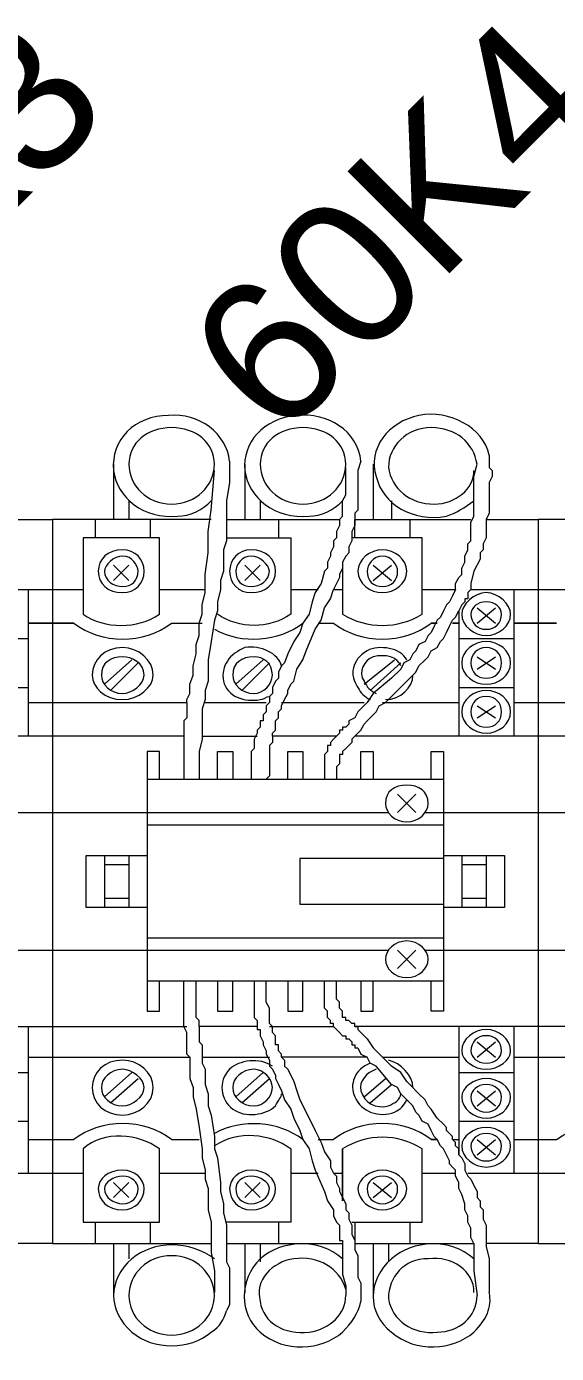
# Model space of a CAD drawing. Header units: millimetres. Extents: x 1004 to 59588, y 686 to 38112.
# Drawn here: x 17648 to 17750.1, y 11910.6 to 12166.1 of the extents above; entities that cross this region are included whole.
import ezdxf

# ---------------------------------------------------------------- set-up
doc = ezdxf.new("R2010")
doc.units = ezdxf.units.MM
doc.layers.add('PDF4_Geometry', color=7, linetype='Continuous')
doc.layers.add('PDF4_Text', color=7, linetype='Continuous')
doc.styles.add('PDF Arial', font='arial.ttf')

msp = doc.modelspace()

# ---------------------------------------------------------------- linework, layer by layer
at = {"layer": 'PDF4_Geometry', "lineweight": 0}
for points in [[(17643.63, 12083.54), (17643.63, 12082.95), (17644.22, 12082.36), (17644.22, 12081.77), (17644.22, 12081.18), (17644.22, 12080.59), (17644.22, 12080.01), (17644.22, 12079.42), (17644.22, 12078.24), (17644.22, 12077.07), (17643.63, 12075.89), (17643.63, 12074.71), (17643.63, 12072.36), (17643.63, 12071.18), (17653.05, 12071.18), (17653.05, 11931.77), (17643.63, 11931.77)], [(17737.16, 12083.54), (17737.16, 12082.95), (17737.16, 12082.36), (17737.16, 12081.77), (17737.16, 12081.18), (17737.75, 12080.59), (17737.75, 12080.01), (17737.75, 12079.42), (17737.16, 12078.24), (17737.16, 12077.07), (17737.16, 12075.89), (17737.16, 12074.71), (17737.16, 12072.36), (17736.58, 12071.18), (17746.58, 12071.18), (17746.58, 11931.77), (17736.58, 11931.77)], [(17648.34, 12035.89), (17653.05, 12035.89), (17678.93, 12035.89), (17678.93, 12036.48), (17679.52, 12037.65), (17679.52, 12038.24), (17679.52, 12039.42), (17680.11, 12041.18), (17680.11, 12042.95), (17680.69, 12045.3), (17680.69, 12047.07), (17681.28, 12048.83), (17681.28, 12051.18), (17681.87, 12052.95), (17681.87, 12054.71), (17682.46, 12057.07), (17682.46, 12058.83), (17682.46, 12060.59), (17683.05, 12064.71), (17683.05, 12068.83), (17683.63, 12072.95), (17684.22, 12080.59)], [(17664.81, 12081.77), (17664.81, 12071.18)], [(17687.16, 12082.36), (17687.16, 12078.24), (17686.58, 12074.71), (17686.58, 12070.59), (17686.58, 12068.83), (17686.58, 12067.07), (17685.99, 12065.3), (17685.99, 12062.95), (17685.99, 12061.18), (17685.4, 12059.42), (17685.4, 12057.65), (17684.81, 12055.3), (17684.81, 12053.54), (17684.22, 12051.77), (17683.63, 12047.65), (17683.05, 12044.12), (17683.05, 12042.36), (17683.05, 12040.01), (17682.46, 12038.24), (17682.46, 12036.48), (17681.87, 12034.71), (17681.87, 12032.36), (17681.87, 12030.59), (17681.87, 12028.83), (17681.28, 12026.48), (17681.28, 12024.71), (17681.28, 12021.18)], [(17686.58, 12071.18), (17708.34, 12071.18), (17708.93, 12071.77), (17708.93, 12072.95), (17708.93, 12074.12), (17708.93, 12074.71), (17709.52, 12075.89), (17709.52, 12077.07), (17709.52, 12078.24), (17709.52, 12078.83), (17709.52, 12081.18)], [(17690.11, 12081.77), (17690.11, 12071.18)], [(17712.46, 12082.36), (17711.87, 12080.59), (17711.87, 12078.24), (17711.87, 12076.48), (17711.87, 12075.3), (17711.87, 12074.12), (17711.87, 12072.95), (17711.28, 12072.36), (17711.28, 12071.18), (17711.28, 12070.01), (17710.69, 12068.83), (17710.69, 12068.24), (17710.69, 12067.07), (17710.11, 12065.89), (17710.11, 12064.71), (17709.52, 12064.12), (17708.93, 12062.95), (17708.93, 12061.77), (17708.34, 12060.59), (17708.34, 12060.01), (17707.75, 12058.83), (17707.16, 12057.65), (17708.93, 12057.65)], [(17714.81, 12081.77), (17714.81, 12071.18)], [(17724.22, 12057.65), (17730.69, 12057.65), (17730.69, 12058.83), (17731.28, 12060.01), (17731.87, 12060.59), (17731.87, 12061.77), (17732.46, 12062.95), (17732.46, 12064.12), (17733.05, 12065.3), (17733.05, 12066.48), (17733.63, 12067.07), (17733.63, 12068.24), (17733.63, 12069.42), (17733.63, 12070.59), (17734.22, 12071.77), (17734.22, 12072.95), (17734.22, 12074.12), (17734.22, 12075.3), (17734.22, 12077.07), (17734.22, 12079.42), (17734.81, 12081.77)], [(17741.87, 12035.89), (17746.58, 12035.89), (17772.46, 12035.89), (17772.46, 12036.48), (17772.46, 12037.65), (17773.05, 12038.24), (17773.05, 12039.42), (17773.63, 12041.18), (17773.63, 12042.95), (17774.22, 12045.3), (17774.22, 12047.07), (17774.81, 12048.83), (17774.81, 12051.18), (17775.4, 12052.95), (17775.4, 12054.71), (17775.4, 12057.07), (17775.99, 12058.83), (17775.99, 12060.59), (17776.58, 12064.71), (17776.58, 12068.83), (17777.16, 12072.95), (17777.75, 12080.59)], [(17667.75, 12074.71), (17667.75, 12071.18)], [(17693.05, 12074.71), (17693.05, 12071.18)], [(17718.34, 12074.71), (17718.34, 12071.18)], [(17643.63, 12071.18), (17643.05, 12070.01), (17643.05, 12068.83), (17643.05, 12067.65), (17642.46, 12066.48), (17642.46, 12065.89), (17642.46, 12065.3), (17642.46, 12064.71), (17641.87, 12063.54), (17641.28, 12061.18), (17640.69, 12058.83), (17640.11, 12057.65), (17653.05, 12057.65), (17658.93, 12057.65)], [(17683.63, 12071.18), (17653.05, 12071.18), (17653.05, 11931.77), (17683.63, 11931.77)], [(17661.28, 12071.18), (17661.28, 12067.65)], [(17671.87, 12071.18), (17671.87, 12067.65)], [(17708.34, 12071.18), (17708.34, 12070.01), (17707.75, 12068.83), (17707.75, 12067.65), (17707.16, 12067.07), (17707.16, 12065.89), (17706.58, 12064.71), (17706.58, 12064.12), (17705.99, 12062.95), (17705.99, 12061.77), (17705.4, 12061.18), (17704.81, 12058.83), (17703.63, 12057.07), (17703.05, 12055.3), (17702.46, 12052.95), (17701.28, 12051.18), (17700.69, 12049.42), (17699.52, 12047.65), (17698.34, 12045.3), (17697.75, 12043.54), (17697.16, 12042.95), (17696.58, 12041.77), (17696.58, 12040.59), (17695.99, 12040.01), (17695.4, 12038.83), (17695.4, 12037.65), (17694.81, 12037.07), (17694.81, 12035.89), (17694.22, 12035.3), (17694.22, 12034.12), (17693.63, 12033.54), (17693.63, 12032.95), (17693.63, 12032.36), (17693.05, 12032.36), (17693.05, 12031.77), (17693.05, 12031.18), (17692.46, 12030.59), (17692.46, 12030.01), (17691.87, 12028.83), (17691.87, 12028.24), (17691.87, 12027.65), (17691.87, 12027.07), (17691.28, 12026.48), (17691.28, 12025.89), (17691.28, 12025.3), (17691.28, 12024.71), (17691.28, 12024.12), (17691.28, 12022.95), (17691.28, 12021.77), (17691.28, 12021.18)], [(17696.58, 12071.18), (17696.58, 12067.65)], [(17711.28, 12067.65), (17711.28, 12071.18), (17733.63, 12071.18)], [(17721.87, 12071.18), (17721.87, 12067.65)], [(17736.58, 12071.18), (17736.58, 12070.01), (17736.58, 12068.83), (17736.58, 12067.65), (17735.99, 12066.48), (17735.99, 12065.89), (17735.99, 12065.3), (17735.4, 12064.71), (17735.4, 12063.54), (17734.22, 12061.18), (17733.63, 12058.83), (17733.63, 12057.65), (17746.58, 12057.65), (17752.46, 12057.65)], [(17777.16, 12071.18), (17746.58, 12071.18), (17746.58, 11931.77), (17777.16, 11931.77)], [(17673.63, 12052.95), (17673.63, 12067.65), (17658.93, 12067.65), (17658.93, 12052.95)], [(17664.81, 12059.42), (17667.75, 12062.36)], [(17664.81, 12062.36), (17667.75, 12059.42)], [(17690.11, 12059.42), (17693.05, 12062.36)], [(17690.11, 12062.36), (17693.05, 12059.42)], [(17714.81, 12059.42), (17718.34, 12062.36)], [(17714.81, 12062.36), (17718.34, 12059.42)], [(17648.34, 12057.65), (17648.34, 12029.42)], [(17673.63, 12057.65), (17682.46, 12057.65)], [(17730.69, 12057.65), (17730.11, 12056.48), (17729.52, 12055.3), (17728.93, 12054.71), (17728.34, 12053.54), (17727.75, 12052.36), (17727.16, 12051.77), (17726.58, 12050.59), (17725.99, 12049.42), (17725.4, 12048.83), (17724.81, 12047.65), (17723.63, 12047.07), (17723.05, 12045.89), (17722.46, 12045.3), (17721.87, 12044.12), (17720.69, 12043.54), (17720.11, 12042.36), (17718.34, 12040.59), (17714.81, 12037.65), (17713.63, 12035.89), (17712.46, 12034.71), (17711.87, 12034.12), (17711.28, 12032.95), (17710.11, 12032.36), (17710.11, 12031.77), (17709.52, 12031.18), (17708.93, 12031.18), (17708.93, 12030.59), (17708.34, 12030.59), (17708.34, 12030.01), (17707.75, 12029.42), (17695.4, 12029.42), (17695.4, 12030.01), (17695.99, 12030.59), (17695.99, 12031.18), (17695.99, 12032.36), (17696.58, 12032.95), (17696.58, 12034.12), (17697.16, 12034.71), (17697.16, 12035.3), (17697.75, 12036.48), (17698.34, 12037.65), (17698.34, 12038.24), (17698.93, 12039.42), (17699.52, 12040.01), (17700.11, 12042.36), (17701.28, 12044.12), (17701.87, 12045.89), (17703.63, 12050.01), (17704.81, 12051.77), (17705.4, 12054.12), (17706.58, 12055.89), (17707.16, 12057.65)], [(17698.93, 12057.65), (17704.22, 12057.65)], [(17733.63, 12057.65), (17733.05, 12057.07), (17733.05, 12056.48), (17733.05, 12055.89), (17732.46, 12055.89), (17732.46, 12055.3), (17731.87, 12054.71), (17731.28, 12053.54), (17731.28, 12029.42)], [(17741.87, 12057.65), (17741.87, 12029.42)], [(17658.93, 12052.95), (17658.93, 12052.95)], [(17771.87, 12029.42), (17746.58, 12029.42), (17711.28, 12029.42), (17712.46, 12030.59), (17713.05, 12031.77), (17713.63, 12032.36), (17714.81, 12033.54), (17715.4, 12034.12), (17715.99, 12035.3), (17717.16, 12035.89), (17718.93, 12037.65), (17722.46, 12041.18), (17723.05, 12041.77), (17723.63, 12042.95), (17724.81, 12044.12), (17725.4, 12044.71), (17725.99, 12045.89), (17727.16, 12046.48), (17727.75, 12047.65), (17728.34, 12048.24), (17728.93, 12049.42), (17729.52, 12050.59), (17730.11, 12051.77), (17730.69, 12052.36), (17731.28, 12053.54)], [(17734.81, 12054.12), (17738.34, 12051.18)], [(17734.81, 12051.18), (17738.34, 12054.12)], [(17657.16, 12051.18), (17657.16, 12051.18)], [(17675.99, 12051.18), (17681.87, 12051.18)], [(17701.28, 12051.18), (17701.28, 12051.18)], [(17704.22, 12051.18), (17707.16, 12051.18)], [(17750.11, 12051.18), (17750.11, 12051.18)], [(17638.34, 12048.24), (17648.34, 12048.24)], [(17731.28, 12048.24), (17741.87, 12048.24)], [(17663.05, 12039.42), (17668.34, 12044.12)], [(17664.22, 12038.24), (17669.52, 12043.54)], [(17688.34, 12039.42), (17693.63, 12044.12)], [(17689.52, 12038.24), (17694.81, 12043.54)], [(17713.05, 12039.42), (17718.93, 12044.12)], [(17714.22, 12038.24), (17720.11, 12043.54)], [(17734.81, 12044.71), (17738.34, 12042.36)], [(17734.81, 12042.36), (17738.34, 12044.71)], [(17638.34, 12038.83), (17648.34, 12038.83)], [(17731.28, 12038.83), (17741.87, 12038.83)], [(17678.93, 12035.89), (17678.93, 12034.71), (17678.93, 12034.12), (17678.93, 12032.95), (17678.34, 12032.36), (17678.34, 12031.77), (17678.34, 12030.59), (17678.34, 12030.01), (17678.34, 12029.42), (17653.05, 12029.42), (17617.75, 12029.42)], [(17682.46, 12035.89), (17694.22, 12035.89)], [(17697.16, 12035.89), (17713.05, 12035.89)], [(17716.58, 12035.89), (17731.28, 12035.89)], [(17734.81, 12035.3), (17738.34, 12032.95)], [(17734.81, 12032.95), (17738.34, 12035.3)], [(17678.34, 12029.42), (17678.34, 12027.65), (17678.34, 12027.07), (17678.34, 12026.48), (17678.34, 12025.3), (17678.34, 12024.71), (17678.34, 12023.54), (17678.34, 12022.95), (17678.34, 12021.77), (17678.34, 12021.18)], [(17681.87, 12029.42), (17692.46, 12029.42)], [(17691.87, 12028.24), (17691.87, 12028.24)], [(17691.87, 12027.07), (17691.87, 12027.07)], [(17695.4, 12029.42), (17695.4, 12028.24), (17694.81, 12027.65), (17694.81, 12027.07), (17694.81, 12026.48), (17694.81, 12025.89), (17694.81, 12025.3), (17694.81, 12024.71), (17694.81, 12024.12), (17694.81, 12022.95), (17694.81, 12021.77), (17694.22, 12021.18)], [(17694.81, 12027.07), (17694.81, 12027.07)], [(17707.75, 12029.42), (17707.16, 12028.83), (17706.58, 12028.24), (17706.58, 12027.65), (17705.99, 12027.65), (17705.99, 12027.07), (17705.99, 12026.48), (17705.4, 12025.89), (17705.4, 12025.3), (17705.4, 12024.71), (17705.4, 12024.12), (17705.4, 12023.54), (17705.4, 12022.95), (17705.4, 12022.36), (17705.4, 12021.18)], [(17705.99, 12027.07), (17705.99, 12027.07)], [(17706.58, 12028.24), (17706.58, 12028.24)], [(17707.16, 12028.83), (17707.16, 12028.83)], [(17707.75, 12029.42), (17707.75, 12029.42)], [(17711.28, 12029.42), (17710.69, 12028.83), (17710.69, 12028.24), (17710.11, 12027.65), (17709.52, 12027.07), (17708.93, 12026.48), (17708.93, 12025.89), (17708.34, 12025.89), (17708.34, 12025.3), (17708.34, 12024.71), (17708.34, 12024.12), (17707.75, 12023.54), (17707.75, 12022.95), (17707.75, 12022.36), (17707.75, 12021.18)], [(17709.52, 12027.07), (17709.52, 12027.07)], [(17710.11, 12027.65), (17710.11, 12027.65)], [(17711.28, 12029.42), (17711.28, 12029.42)], [(17673.63, 12021.18), (17673.63, 12026.48), (17671.28, 12026.48), (17671.28, 11976.48), (17673.63, 11976.48), (17673.63, 11982.36)], [(17684.81, 12021.18), (17684.81, 12026.48), (17687.75, 12026.48), (17687.75, 12021.18)], [(17691.28, 12024.71), (17691.28, 12024.71)], [(17694.81, 12025.3), (17694.81, 12025.3)], [(17698.34, 12021.18), (17698.34, 12026.48), (17701.28, 12026.48), (17701.28, 12021.18)], [(17705.4, 12025.89), (17705.4, 12025.89)], [(17708.34, 12025.3), (17708.34, 12025.3)], [(17708.34, 12024.71), (17708.34, 12024.71)], [(17708.34, 12024.71), (17708.34, 12024.71)], [(17708.93, 12026.48), (17708.93, 12026.48)], [(17712.46, 12021.18), (17712.46, 12026.48), (17714.81, 12026.48), (17714.81, 12021.18)], [(17725.99, 12021.18), (17725.99, 12026.48), (17728.34, 12026.48), (17728.34, 11976.48), (17725.99, 11976.48), (17725.99, 11982.36)], [(17705.4, 12022.36), (17705.4, 12022.36)], [(17707.75, 12022.95), (17707.75, 12022.95)], [(17708.34, 12024.12), (17708.34, 12024.12)], [(17708.34, 12024.12), (17708.34, 12024.12)], [(17671.28, 12021.18), (17728.34, 12021.18)], [(17678.34, 12021.18), (17678.34, 12021.18)], [(17719.52, 12018.24), (17723.05, 12014.71)], [(17719.52, 12014.71), (17723.05, 12018.24)], [(17631.28, 12014.71), (17653.05, 12014.71), (17717.75, 12014.71)], [(17724.81, 12014.71), (17746.58, 12014.71), (17811.28, 12014.71)], [(17671.28, 12012.36), (17728.34, 12012.36)], [(17671.28, 11996.48), (17659.52, 11996.48), (17659.52, 12006.48), (17671.28, 12006.48)], [(17663.05, 12006.48), (17663.05, 11996.48)], [(17663.05, 12004.71), (17667.75, 12004.71)], [(17667.75, 12006.48), (17667.75, 11996.48)], [(17728.34, 12005.89), (17700.69, 12005.89), (17700.69, 11997.07), (17728.34, 11997.07)], [(17728.34, 12006.48), (17740.11, 12006.48), (17740.11, 11996.48), (17728.34, 11996.48)], [(17731.87, 12006.48), (17731.87, 11996.48)], [(17731.87, 12004.71), (17736.58, 12004.71)], [(17736.58, 12006.48), (17736.58, 11996.48)], [(17663.05, 11998.24), (17667.75, 11998.24)], [(17731.87, 11998.24), (17736.58, 11998.24)], [(17671.28, 11990.59), (17728.34, 11990.59)], [(17631.28, 11988.24), (17653.05, 11988.24), (17717.75, 11988.24)], [(17719.52, 11988.24), (17723.05, 11984.71)], [(17719.52, 11984.71), (17723.05, 11988.24)], [(17724.81, 11988.24), (17746.58, 11988.24), (17811.28, 11988.24)], [(17614.22, 11982.36), (17614.22, 11981.18), (17614.22, 11980.59), (17614.22, 11980.01), (17614.22, 11979.42), (17614.81, 11978.83), (17614.81, 11978.24), (17614.81, 11977.65), (17614.81, 11977.07), (17615.4, 11977.07), (17615.4, 11976.48), (17615.4, 11975.89), (17615.99, 11975.3), (17616.58, 11974.71), (17617.16, 11974.12), (17617.75, 11974.12), (17617.75, 11973.54), (17618.34, 11973.54), (17653.05, 11973.54), (17678.93, 11973.54)], [(17648.34, 11967.65), (17653.05, 11967.65), (17679.52, 11967.65), (17678.93, 11968.24), (17678.93, 11968.83), (17678.93, 11970.01), (17678.93, 11970.59), (17678.93, 11971.77), (17678.93, 11972.36), (17678.34, 11973.54), (17678.34, 11975.3), (17678.34, 11975.89), (17678.34, 11977.07), (17678.34, 11977.65), (17678.34, 11978.83), (17678.34, 11979.42), (17678.34, 11980.01), (17678.34, 11981.18), (17678.34, 11981.77), (17678.34, 11982.36)], [(17671.28, 11982.36), (17728.34, 11982.36)], [(17691.87, 11982.36), (17691.87, 11981.18), (17691.87, 11980.01), (17691.87, 11979.42), (17691.87, 11978.83), (17691.87, 11978.24), (17691.87, 11977.65), (17691.87, 11977.07), (17691.87, 11976.48), (17691.87, 11975.89), (17691.87, 11975.3), (17692.46, 11974.71), (17692.46, 11973.54), (17681.28, 11973.54), (17681.28, 11974.71), (17680.69, 11975.3), (17680.69, 11975.89), (17680.69, 11976.48), (17680.69, 11977.07), (17680.69, 11978.24), (17680.69, 11978.83), (17680.69, 11980.01), (17680.69, 11982.36)], [(17684.81, 11982.36), (17684.81, 11976.48), (17687.75, 11976.48), (17687.75, 11982.36)], [(17707.16, 11973.54), (17707.75, 11972.95), (17708.34, 11972.36), (17708.93, 11971.77), (17709.52, 11971.77), (17709.52, 11971.18), (17710.11, 11971.18), (17710.69, 11970.59), (17710.69, 11970.01), (17711.28, 11970.01), (17711.28, 11969.42), (17711.87, 11969.42), (17712.46, 11968.24), (17713.63, 11967.65), (17697.16, 11967.65), (17697.16, 11968.24), (17696.58, 11968.83), (17696.58, 11969.42), (17696.58, 11970.01), (17695.99, 11970.01), (17695.99, 11970.59), (17695.99, 11971.18), (17695.99, 11971.77), (17695.4, 11972.36), (17695.4, 11972.95), (17695.4, 11973.54), (17694.81, 11974.12), (17694.81, 11974.71), (17694.81, 11975.3), (17694.81, 11975.89), (17694.81, 11976.48), (17694.81, 11977.07), (17694.22, 11978.24), (17694.22, 11978.83), (17694.22, 11980.01), (17694.22, 11982.36)], [(17694.81, 11973.54), (17707.16, 11973.54), (17707.16, 11974.12), (17706.58, 11974.12), (17706.58, 11974.71), (17705.99, 11975.3), (17705.99, 11975.89), (17705.99, 11976.48), (17705.4, 11977.07), (17705.4, 11977.65), (17705.4, 11978.24), (17705.4, 11978.83), (17705.4, 11979.42), (17705.4, 11980.01), (17705.4, 11980.59), (17705.4, 11981.18), (17705.4, 11982.36)], [(17698.34, 11982.36), (17698.34, 11976.48), (17701.28, 11976.48), (17701.28, 11982.36)], [(17771.87, 11973.54), (17746.58, 11973.54), (17711.28, 11973.54), (17711.28, 11974.12), (17710.69, 11974.12), (17710.11, 11974.71), (17709.52, 11974.71), (17709.52, 11975.3), (17708.93, 11975.3), (17708.93, 11975.89), (17708.93, 11976.48), (17708.34, 11977.07), (17708.34, 11977.65), (17708.34, 11978.24), (17707.75, 11978.83), (17707.75, 11979.42), (17707.75, 11980.01), (17707.75, 11980.59), (17707.75, 11981.18), (17707.75, 11982.36)], [(17712.46, 11982.36), (17712.46, 11976.48), (17714.81, 11976.48), (17714.81, 11982.36)], [(17691.87, 11979.42), (17691.87, 11979.42)], [(17680.69, 11976.48), (17680.69, 11976.48)], [(17691.87, 11977.65), (17691.87, 11977.65)], [(17691.87, 11976.48), (17691.87, 11976.48)], [(17705.99, 11976.48), (17705.99, 11976.48)], [(17708.34, 11977.07), (17708.34, 11977.07)], [(17708.93, 11975.89), (17708.93, 11975.89)], [(17708.93, 11975.89), (17708.93, 11975.89)], [(17648.34, 11973.54), (17648.34, 11945.3)], [(17681.28, 11974.71), (17681.28, 11974.71)], [(17681.28, 11973.54), (17681.28, 11972.95), (17681.28, 11971.77), (17681.28, 11970.59), (17681.87, 11970.01), (17681.87, 11969.42), (17681.87, 11968.83), (17681.87, 11968.24), (17681.87, 11967.65), (17694.81, 11967.65)], [(17692.46, 11973.54), (17692.46, 11972.95), (17693.05, 11972.95), (17693.05, 11972.36), (17693.05, 11971.77), (17693.63, 11970.59), (17693.63, 11970.01), (17694.22, 11968.83), (17694.22, 11968.24), (17694.81, 11967.07), (17694.81, 11965.89), (17695.4, 11965.3), (17695.99, 11964.12), (17695.99, 11963.54), (17696.58, 11962.36), (17697.16, 11961.18), (17697.75, 11959.42), (17698.93, 11957.65), (17699.52, 11955.89), (17700.69, 11953.54), (17701.28, 11951.77), (17702.46, 11950.01), (17703.05, 11947.65), (17703.63, 11945.89), (17705.4, 11941.77), (17705.99, 11940.01), (17707.16, 11938.24), (17707.16, 11937.07), (17707.75, 11935.89), (17708.34, 11935.3), (17708.34, 11934.71), (17708.34, 11934.12), (17708.34, 11933.54), (17708.34, 11932.95), (17708.34, 11932.36), (17708.93, 11932.36), (17708.93, 11931.18), (17708.93, 11930.01), (17708.93, 11928.24), (17708.93, 11925.89), (17709.52, 11923.54), (17709.52, 11921.77)], [(17694.81, 11975.3), (17694.81, 11975.3)], [(17694.81, 11974.12), (17694.81, 11974.12)], [(17707.16, 11973.54), (17707.16, 11973.54)], [(17709.52, 11975.3), (17709.52, 11975.3)], [(17709.52, 11975.3), (17709.52, 11975.3)], [(17709.52, 11975.3), (17709.52, 11975.3)], [(17710.11, 11974.71), (17710.11, 11974.71)], [(17710.69, 11974.12), (17710.69, 11974.12)], [(17710.69, 11974.12), (17710.69, 11974.12)], [(17711.28, 11973.54), (17711.87, 11973.54), (17711.87, 11972.95), (17712.46, 11972.36), (17713.05, 11971.77), (17713.63, 11971.18), (17714.81, 11969.42), (17716.58, 11967.65), (17731.28, 11967.65)], [(17711.28, 11973.54), (17711.28, 11973.54)], [(17731.28, 11973.54), (17731.28, 11948.83), (17731.28, 11950.01), (17730.69, 11950.59), (17730.69, 11951.18), (17730.11, 11951.77), (17730.11, 11952.36), (17729.52, 11952.95), (17728.93, 11953.54), (17728.93, 11954.12), (17728.34, 11954.71), (17727.16, 11955.89), (17725.99, 11957.65), (17725.4, 11958.24), (17724.81, 11959.42), (17723.63, 11960.59), (17723.05, 11961.18), (17722.46, 11961.77), (17721.28, 11962.95), (17720.11, 11964.71), (17718.34, 11965.89), (17717.16, 11967.07), (17716.58, 11967.65)], [(17741.87, 11967.65), (17746.58, 11967.65), (17772.46, 11967.65), (17772.46, 11968.24), (17772.46, 11968.83), (17772.46, 11970.01), (17772.46, 11970.59), (17772.46, 11971.77), (17771.87, 11972.36), (17771.87, 11973.54)], [(17741.87, 11973.54), (17741.87, 11945.3)], [(17695.4, 11972.95), (17695.4, 11972.95)], [(17707.75, 11972.95), (17707.75, 11972.95)], [(17708.34, 11972.36), (17708.34, 11972.36)], [(17708.93, 11971.77), (17708.93, 11971.77)], [(17712.46, 11972.36), (17712.46, 11972.36)], [(17696.58, 11968.83), (17696.58, 11968.83)], [(17734.81, 11970.59), (17738.34, 11967.65)], [(17734.81, 11967.65), (17738.34, 11970.59)], [(17679.52, 11967.65), (17679.52, 11966.48), (17679.52, 11965.3), (17679.52, 11964.71), (17679.52, 11963.54), (17680.11, 11961.77), (17680.11, 11960.01), (17680.69, 11957.65), (17681.28, 11954.12), (17681.87, 11950.01), (17681.87, 11948.24), (17682.46, 11945.89), (17682.46, 11944.12), (17683.05, 11942.36), (17683.05, 11940.01), (17683.05, 11938.24), (17683.63, 11935.89), (17683.63, 11934.12), (17683.63, 11932.36), (17683.63, 11930.01), (17684.22, 11926.48), (17684.22, 11922.36)], [(17681.87, 11967.65), (17681.87, 11966.48), (17682.46, 11965.3), (17682.46, 11964.71), (17682.46, 11963.54), (17682.46, 11962.36), (17683.05, 11960.59), (17683.05, 11958.24), (17683.63, 11956.48), (17684.22, 11952.36), (17684.22, 11950.01), (17684.81, 11948.24), (17685.4, 11943.54), (17685.4, 11941.77), (17685.99, 11939.42), (17685.99, 11937.65), (17686.58, 11935.3), (17686.58, 11933.54), (17686.58, 11931.18), (17686.58, 11929.42), (17686.58, 11928.24), (17687.16, 11927.07), (17687.16, 11925.89), (17687.16, 11924.71), (17687.16, 11924.12), (17687.16, 11923.54), (17687.16, 11922.95), (17687.16, 11922.36), (17687.16, 11921.77), (17687.16, 11921.18), (17687.16, 11920.59), (17687.16, 11920.01), (17686.58, 11918.83)], [(17697.16, 11967.65), (17697.75, 11967.07), (17697.75, 11965.89), (17698.34, 11965.3), (17699.52, 11962.95), (17700.11, 11961.18), (17700.69, 11959.42), (17701.87, 11957.07), (17703.63, 11953.54), (17704.81, 11951.18), (17705.4, 11949.42), (17706.58, 11947.65), (17706.58, 11946.48), (17707.16, 11945.3), (17708.93, 11945.3)], [(17714.22, 11958.83), (17718.34, 11962.36), (17715.4, 11965.89), (17714.22, 11966.48), (17713.63, 11967.65)], [(17638.34, 11964.71), (17648.34, 11964.71)], [(17663.05, 11960.01), (17668.34, 11964.71)], [(17664.22, 11958.83), (17669.52, 11963.54)], [(17688.34, 11960.01), (17693.63, 11964.71)], [(17689.52, 11958.83), (17694.81, 11963.54)], [(17713.05, 11960.01), (17717.16, 11963.54)], [(17731.28, 11964.71), (17741.87, 11964.71)], [(17724.22, 11945.3), (17730.69, 11945.3), (17730.69, 11945.89), (17730.11, 11946.48), (17729.52, 11947.07), (17729.52, 11947.65), (17728.93, 11948.83), (17728.34, 11950.01), (17727.75, 11950.59), (17727.16, 11951.77), (17725.99, 11951.77), (17727.16, 11951.77), (17726.58, 11952.36), (17725.99, 11953.54), (17725.4, 11954.71), (17724.22, 11955.3), (17723.63, 11956.48), (17723.05, 11957.07), (17722.46, 11958.24), (17721.87, 11958.83), (17720.69, 11960.01), (17720.11, 11960.59), (17719.52, 11961.77), (17718.34, 11962.36)], [(17734.81, 11961.18), (17738.34, 11958.24)], [(17734.81, 11958.24), (17738.34, 11961.18)], [(17638.34, 11955.3), (17648.34, 11955.3)], [(17731.28, 11955.3), (17741.87, 11955.3)], [(17648.34, 11951.77), (17653.05, 11951.77), (17657.16, 11951.77)], [(17675.99, 11951.77), (17681.28, 11951.77)], [(17701.28, 11951.77), (17701.28, 11951.77)], [(17704.22, 11951.77), (17707.16, 11951.77)], [(17730.11, 11952.36), (17730.11, 11952.36)], [(17730.11, 11951.77), (17731.28, 11951.77)], [(17734.81, 11951.77), (17738.34, 11948.83)], [(17734.81, 11948.83), (17738.34, 11951.77)], [(17658.93, 11950.01), (17658.93, 11950.01)], [(17658.93, 11950.01), (17658.93, 11935.89), (17673.63, 11935.89), (17673.63, 11950.01)], [(17698.93, 11950.01), (17698.93, 11935.89), (17686.58, 11935.89)], [(17708.93, 11950.01), (17708.93, 11950.01)], [(17731.28, 11948.83), (17731.87, 11948.24), (17732.46, 11947.07), (17732.46, 11945.89), (17733.05, 11944.71), (17733.63, 11944.12), (17734.22, 11942.95), (17734.81, 11941.77), (17734.81, 11940.59), (17735.4, 11940.01), (17735.4, 11939.42), (17735.4, 11938.83), (17735.99, 11938.24), (17735.99, 11937.65), (17735.99, 11936.48), (17736.58, 11935.3), (17736.58, 11934.12), (17736.58, 11932.95), (17736.58, 11931.18), (17737.16, 11928.83), (17737.16, 11926.48), (17737.16, 11924.12), (17737.16, 11922.36)], [(17639.52, 11945.3), (17653.05, 11945.3), (17658.93, 11945.3)], [(17673.63, 11945.3), (17682.46, 11945.3)], [(17698.93, 11945.3), (17704.22, 11945.3)], [(17707.16, 11945.3), (17707.75, 11944.71), (17707.75, 11943.54), (17708.34, 11942.36), (17708.34, 11941.77), (17708.93, 11940.59), (17709.52, 11939.42), (17709.52, 11938.24), (17710.11, 11937.65), (17710.11, 11936.48), (17710.69, 11935.3), (17710.69, 11934.71), (17710.69, 11933.54), (17711.28, 11932.36), (17711.28, 11931.18), (17711.28, 11930.59), (17711.87, 11929.42), (17711.87, 11928.24), (17711.87, 11927.07), (17711.87, 11925.89), (17711.87, 11925.3), (17712.46, 11924.12), (17712.46, 11923.54), (17712.46, 11922.95), (17712.46, 11922.36), (17712.46, 11921.77), (17712.46, 11921.18), (17712.46, 11920.59)], [(17711.28, 11935.89), (17711.28, 11931.77), (17734.22, 11931.77), (17733.63, 11932.95), (17733.63, 11934.12), (17733.63, 11934.71), (17733.05, 11935.89), (17733.05, 11937.07), (17732.46, 11938.24), (17732.46, 11939.42), (17731.87, 11941.18), (17731.28, 11942.36), (17731.28, 11943.54), (17730.69, 11944.71), (17730.69, 11945.3)], [(17730.11, 11946.48), (17730.11, 11946.48)], [(17733.05, 11945.3), (17746.58, 11945.3), (17752.46, 11945.3)], [(17664.81, 11943.54), (17667.75, 11940.59)], [(17664.81, 11940.59), (17667.75, 11943.54)], [(17690.11, 11943.54), (17693.05, 11940.59)], [(17690.11, 11940.59), (17693.05, 11943.54)], [(17714.81, 11943.54), (17718.34, 11940.59)], [(17714.81, 11940.59), (17718.34, 11943.54)], [(17735.4, 11939.42), (17735.4, 11939.42)], [(17661.28, 11935.89), (17661.28, 11931.77)], [(17671.87, 11935.89), (17671.87, 11931.77)], [(17696.58, 11935.89), (17696.58, 11931.77)], [(17721.87, 11935.89), (17721.87, 11931.77)], [(17664.81, 11931.77), (17664.81, 11921.77)], [(17667.75, 11931.77), (17667.75, 11928.83)], [(17686.58, 11931.77), (17708.93, 11931.77)], [(17690.11, 11931.77), (17690.11, 11922.36)], [(17693.05, 11931.77), (17693.05, 11928.24)], [(17714.81, 11931.77), (17714.81, 11921.77)], [(17717.75, 11931.77), (17717.75, 11928.24)], [(17734.22, 11931.77), (17734.22, 11930.59), (17734.22, 11929.42), (17734.22, 11928.24), (17734.22, 11926.48), (17734.81, 11921.77)], [(17687.16, 11920.01), (17687.16, 11920.01)], [(17712.46, 11921.18), (17712.46, 11921.18)], [(17712.46, 11920.59), (17712.46, 11920.59)]]:
    msp.add_lwpolyline(points, dxfattribs=at)
for points in [[(17686.58, 12067.65), (17698.93, 12067.65), (17698.93, 12052.95, -0.3125), (17684.81, 12052.95)], [(17708.93, 12062.95), (17708.93, 12052.95, 0.288462), (17724.22, 12052.95), (17724.22, 12067.65), (17710.69, 12067.65)], [(17741.87, 11951.77), (17746.58, 11951.77), (17750.11, 11951.77, -0.318182), (17769.52, 11951.77), (17774.81, 11951.77)], [(17710.69, 11935.89), (17724.22, 11935.89), (17724.22, 11950.01, 0.288462), (17708.93, 11950.01)]]:
    msp.add_lwpolyline(points, format="xyb", dxfattribs=at)
for points in [[(17653.05, 12051.18), (17648.34, 12051.18)], [(17657.16, 12051.18), (17653.05, 12051.18)], [(17727.16, 12051.18), (17725.99, 12051.18)], [(17731.28, 12051.18), (17730.11, 12051.18)], [(17746.58, 12051.18), (17741.87, 12051.18)], [(17750.11, 12051.18), (17746.58, 12051.18)], [(17708.93, 11940.01), (17708.93, 11950.01)]]:
    msp.add_lwpolyline(points, close=True, dxfattribs=at)
for points in [[(17675.4, 12091.18), (17668.93, 12091.18), (17664.22, 12086.48), (17664.81, 12080.59)], [(17687.16, 12082.36), (17686.58, 12087.65), (17681.28, 12091.77), (17675.4, 12091.18)], [(17700.11, 12091.18), (17693.63, 12090.59), (17689.52, 12085.89), (17690.11, 12080.59)], [(17712.46, 12082.36), (17711.87, 12088.24), (17705.99, 12091.77), (17700.11, 12091.18)], [(17723.63, 12091.18), (17717.75, 12090.01), (17713.63, 12084.71), (17715.4, 12079.42)], [(17737.16, 12083.54), (17735.99, 12088.83), (17729.52, 12092.36), (17723.63, 12091.18)], [(17675.99, 12088.83), (17671.28, 12088.83), (17667.75, 12085.89), (17667.75, 12081.77)], [(17684.22, 12081.77), (17684.22, 12085.89), (17680.69, 12088.83), (17675.99, 12088.83)], [(17701.28, 12088.83), (17696.58, 12088.83), (17693.05, 12085.89), (17693.05, 12081.77)], [(17709.52, 12081.77), (17709.52, 12085.89), (17705.99, 12088.83), (17701.28, 12088.83)], [(17725.99, 12088.83), (17721.28, 12088.83), (17717.75, 12085.3), (17717.75, 12081.18)], [(17734.81, 12081.77), (17734.22, 12085.89), (17730.69, 12088.83), (17725.99, 12088.83)], [(17664.81, 12080.59), (17665.4, 12075.3), (17670.69, 12071.18), (17677.16, 12071.77)], [(17667.75, 12081.77), (17667.75, 12077.65), (17671.28, 12074.12), (17675.99, 12074.12)], [(17675.99, 12074.12), (17680.69, 12074.12), (17684.22, 12077.65), (17684.22, 12081.77)], [(17690.11, 12080.59), (17690.69, 12075.3), (17695.99, 12071.18), (17702.46, 12071.77)], [(17693.05, 12081.77), (17693.05, 12077.65), (17696.58, 12074.12), (17701.28, 12074.12)], [(17701.28, 12074.12), (17705.99, 12074.12), (17709.52, 12077.65), (17709.52, 12081.77)], [(17717.75, 12081.18), (17718.34, 12077.07), (17721.87, 12074.12), (17726.58, 12074.12)], [(17726.58, 12074.12), (17730.69, 12074.12), (17734.22, 12077.07), (17734.22, 12080.59)], [(17715.4, 12079.42), (17716.58, 12074.12), (17722.46, 12070.59), (17728.93, 12071.77)], [(17677.16, 12071.77), (17679.52, 12071.77), (17681.87, 12072.95), (17683.63, 12074.71)], [(17702.46, 12071.77), (17704.81, 12071.77), (17707.16, 12072.95), (17708.93, 12074.71)], [(17728.93, 12071.77), (17730.69, 12072.36), (17732.46, 12073.54), (17734.22, 12074.71)], [(17666.58, 12065.3), (17663.63, 12065.3), (17661.87, 12063.54), (17661.87, 12061.18)], [(17670.69, 12061.18), (17670.69, 12063.54), (17668.93, 12065.3), (17666.58, 12065.3)], [(17691.28, 12065.3), (17688.93, 12065.3), (17687.16, 12063.54), (17687.16, 12061.18)], [(17695.99, 12061.18), (17695.99, 12063.54), (17694.22, 12065.3), (17691.28, 12065.3)], [(17716.58, 12065.3), (17714.22, 12065.3), (17711.87, 12063.54), (17711.87, 12061.18)], [(17721.28, 12061.18), (17721.28, 12063.54), (17718.93, 12065.3), (17716.58, 12065.3)], [(17666.58, 12064.12), (17664.81, 12064.12), (17663.05, 12062.36), (17663.05, 12061.18)], [(17669.52, 12061.18), (17669.52, 12062.36), (17668.34, 12064.12), (17666.58, 12064.12)], [(17691.28, 12064.12), (17689.52, 12064.12), (17688.34, 12062.36), (17688.34, 12061.18)], [(17694.81, 12061.18), (17694.81, 12062.36), (17693.05, 12064.12), (17691.28, 12064.12)], [(17716.58, 12064.12), (17714.81, 12064.12), (17713.63, 12062.36), (17713.63, 12061.18)], [(17719.52, 12061.18), (17719.52, 12062.36), (17718.34, 12064.12), (17716.58, 12064.12)], [(17661.87, 12061.18), (17661.87, 12058.83), (17663.63, 12057.07), (17666.58, 12057.07)], [(17663.05, 12061.18), (17663.05, 12059.42), (17664.81, 12058.24), (17666.58, 12058.24)], [(17666.58, 12058.24), (17668.34, 12058.24), (17669.52, 12059.42), (17669.52, 12061.18)], [(17666.58, 12057.07), (17668.93, 12057.07), (17670.69, 12058.83), (17670.69, 12061.18)], [(17687.16, 12061.18), (17687.16, 12058.83), (17688.93, 12057.07), (17691.28, 12057.07)], [(17688.34, 12061.18), (17688.34, 12059.42), (17689.52, 12058.24), (17691.28, 12058.24)], [(17691.28, 12058.24), (17693.05, 12058.24), (17694.81, 12059.42), (17694.81, 12061.18)], [(17691.28, 12057.07), (17694.22, 12057.07), (17695.99, 12058.83), (17695.99, 12061.18)], [(17711.87, 12061.18), (17711.87, 12058.83), (17714.22, 12057.07), (17716.58, 12057.07)], [(17713.63, 12061.18), (17713.63, 12059.42), (17714.81, 12058.24), (17716.58, 12058.24)], [(17716.58, 12058.24), (17718.34, 12058.24), (17719.52, 12059.42), (17719.52, 12061.18)], [(17716.58, 12057.07), (17718.93, 12057.07), (17721.28, 12058.83), (17721.28, 12061.18)], [(17736.58, 12057.07), (17734.22, 12057.07), (17731.87, 12054.71), (17731.87, 12052.95)], [(17736.58, 12055.3), (17734.81, 12055.3), (17733.63, 12054.12), (17733.63, 12052.95)], [(17741.28, 12052.95), (17741.28, 12054.71), (17738.93, 12057.07), (17736.58, 12057.07)], [(17739.52, 12052.95), (17739.52, 12054.12), (17738.34, 12055.3), (17736.58, 12055.3)], [(17658.93, 12052.95), (17663.05, 12050.01), (17669.52, 12050.01), (17673.63, 12052.95)], [(17731.87, 12052.95), (17731.87, 12050.59), (17734.22, 12048.83), (17736.58, 12048.83)], [(17733.63, 12052.95), (17733.63, 12051.18), (17734.81, 12050.01), (17736.58, 12050.01)], [(17736.58, 12048.83), (17738.93, 12048.83), (17741.28, 12050.59), (17741.28, 12052.95)], [(17736.58, 12050.01), (17738.34, 12050.01), (17739.52, 12051.18), (17739.52, 12052.95)], [(17657.16, 12051.18), (17662.46, 12047.07), (17670.69, 12047.07), (17675.99, 12051.18)], [(17684.22, 12050.01), (17689.52, 12047.07), (17696.58, 12047.65), (17701.28, 12051.18)], [(17707.16, 12051.18), (17712.46, 12047.07), (17720.69, 12047.07), (17725.99, 12051.18)], [(17736.58, 12047.65), (17734.22, 12047.65), (17731.87, 12045.89), (17731.87, 12043.54)], [(17741.28, 12043.54), (17741.28, 12045.89), (17738.93, 12047.65), (17736.58, 12047.65)], [(17666.58, 12046.48), (17663.05, 12046.48), (17660.69, 12044.12), (17660.69, 12041.18)], [(17672.46, 12041.18), (17672.46, 12044.12), (17669.52, 12046.48), (17666.58, 12046.48)], [(17690.11, 12046.48), (17687.16, 12045.3), (17685.4, 12042.95), (17685.99, 12040.01)], [(17697.16, 12042.95), (17696.58, 12045.3), (17693.05, 12047.07), (17690.11, 12046.48)], [(17713.63, 12045.89), (17710.69, 12044.12), (17710.11, 12041.18), (17711.87, 12038.83)], [(17721.28, 12044.12), (17720.11, 12046.48), (17715.99, 12047.07), (17713.63, 12045.89)], [(17720.11, 12042.95), (17719.52, 12044.71), (17717.16, 12045.3), (17714.81, 12044.71)], [(17736.58, 12046.48), (17734.81, 12046.48), (17733.63, 12045.3), (17733.63, 12043.54)], [(17739.52, 12043.54), (17739.52, 12045.3), (17738.34, 12046.48), (17736.58, 12046.48)], [(17666.58, 12044.71), (17664.22, 12044.71), (17662.46, 12043.54), (17662.46, 12041.18)], [(17670.69, 12041.18), (17670.69, 12043.54), (17668.34, 12044.71), (17666.58, 12044.71)], [(17691.87, 12044.71), (17689.52, 12044.71), (17687.75, 12043.54), (17687.75, 12041.18)], [(17695.4, 12041.18), (17695.4, 12043.54), (17693.63, 12044.71), (17691.87, 12044.71)], [(17714.81, 12044.71), (17713.05, 12044.12), (17711.87, 12041.77), (17713.05, 12040.01)], [(17731.87, 12043.54), (17731.87, 12041.18), (17734.22, 12039.42), (17736.58, 12039.42)], [(17733.63, 12043.54), (17733.63, 12041.77), (17734.81, 12040.59), (17736.58, 12040.59)], [(17736.58, 12039.42), (17738.93, 12039.42), (17741.28, 12041.18), (17741.28, 12043.54)], [(17736.58, 12040.59), (17738.34, 12040.59), (17739.52, 12041.77), (17739.52, 12043.54)], [(17660.69, 12041.18), (17660.69, 12038.83), (17663.05, 12036.48), (17666.58, 12036.48)], [(17662.46, 12041.18), (17662.46, 12039.42), (17664.22, 12037.65), (17666.58, 12037.65)], [(17666.58, 12037.65), (17668.34, 12037.65), (17670.69, 12039.42), (17670.69, 12041.18)], [(17666.58, 12036.48), (17669.52, 12036.48), (17672.46, 12038.83), (17672.46, 12041.18)], [(17685.99, 12040.01), (17686.58, 12037.07), (17690.11, 12035.89), (17693.05, 12036.48)], [(17687.75, 12041.18), (17687.75, 12039.42), (17689.52, 12037.65), (17691.87, 12037.65)], [(17691.87, 12037.65), (17693.63, 12037.65), (17695.4, 12039.42), (17695.4, 12041.18)], [(17713.05, 12040.01), (17713.63, 12038.83), (17714.22, 12038.24), (17715.4, 12037.65)], [(17717.16, 12036.48), (17720.11, 12036.48), (17722.46, 12038.83), (17722.46, 12041.18)], [(17711.87, 12038.83), (17712.46, 12037.65), (17713.05, 12037.07), (17714.22, 12036.48)], [(17736.58, 12038.24), (17734.22, 12038.24), (17731.87, 12036.48), (17731.87, 12034.12)], [(17741.28, 12034.12), (17741.28, 12036.48), (17738.93, 12038.24), (17736.58, 12038.24)], [(17693.05, 12036.48), (17693.63, 12036.48), (17694.22, 12037.07), (17694.81, 12037.07)], [(17736.58, 12037.07), (17734.81, 12037.07), (17733.63, 12035.89), (17733.63, 12034.12)], [(17739.52, 12034.12), (17739.52, 12035.89), (17738.34, 12037.07), (17736.58, 12037.07)], [(17731.87, 12034.12), (17731.87, 12031.77), (17734.22, 12030.01), (17736.58, 12030.01)], [(17733.63, 12034.12), (17733.63, 12032.36), (17734.81, 12031.18), (17736.58, 12031.18)], [(17736.58, 12030.01), (17738.93, 12030.01), (17741.28, 12031.77), (17741.28, 12034.12)], [(17736.58, 12031.18), (17738.34, 12031.18), (17739.52, 12032.36), (17739.52, 12034.12)], [(17721.28, 12020.01), (17718.93, 12020.01), (17717.16, 12018.83), (17717.16, 12016.48)], [(17725.4, 12016.48), (17725.4, 12018.83), (17723.63, 12020.01), (17721.28, 12020.01)], [(17717.16, 12016.48), (17717.16, 12014.71), (17718.93, 12012.95), (17721.28, 12012.95)], [(17721.28, 12012.95), (17723.63, 12012.95), (17725.4, 12014.71), (17725.4, 12016.48)], [(17721.28, 11990.01), (17718.93, 11990.01), (17717.16, 11988.24), (17717.16, 11986.48)], [(17725.4, 11986.48), (17725.4, 11988.24), (17723.63, 11990.01), (17721.28, 11990.01)], [(17717.16, 11986.48), (17717.16, 11984.71), (17718.93, 11982.95), (17721.28, 11982.95)], [(17721.28, 11982.95), (17723.63, 11982.95), (17725.4, 11984.71), (17725.4, 11986.48)], [(17736.58, 11972.95), (17734.22, 11972.95), (17731.87, 11971.18), (17731.87, 11968.83)], [(17736.58, 11971.77), (17734.81, 11971.77), (17733.63, 11970.59), (17733.63, 11968.83)], [(17741.28, 11968.83), (17741.28, 11971.18), (17738.93, 11972.95), (17736.58, 11972.95)], [(17739.52, 11968.83), (17739.52, 11970.59), (17738.34, 11971.77), (17736.58, 11971.77)], [(17731.87, 11968.83), (17731.87, 11967.07), (17734.22, 11965.3), (17736.58, 11965.3)], [(17733.63, 11968.83), (17733.63, 11967.65), (17734.81, 11966.48), (17736.58, 11966.48)], [(17736.58, 11965.3), (17738.93, 11965.3), (17741.28, 11967.07), (17741.28, 11968.83)], [(17736.58, 11966.48), (17738.34, 11966.48), (17739.52, 11967.65), (17739.52, 11968.83)], [(17666.58, 11967.07), (17663.05, 11967.07), (17660.69, 11964.71), (17660.69, 11961.77)], [(17672.46, 11961.77), (17672.46, 11964.71), (17669.52, 11967.07), (17666.58, 11967.07)], [(17695.4, 11965.89), (17693.05, 11967.65), (17688.93, 11967.07), (17687.16, 11965.3)], [(17714.22, 11966.48), (17711.28, 11965.3), (17710.11, 11962.36), (17711.28, 11960.01)], [(17722.46, 11961.77), (17722.46, 11964.12), (17720.11, 11966.48), (17717.75, 11967.07)], [(17666.58, 11965.3), (17664.22, 11965.3), (17662.46, 11963.54), (17662.46, 11961.77)], [(17670.69, 11961.77), (17670.69, 11963.54), (17668.34, 11965.3), (17666.58, 11965.3)], [(17687.16, 11965.3), (17684.81, 11962.95), (17685.4, 11959.42), (17687.75, 11957.65)], [(17691.87, 11965.3), (17689.52, 11965.3), (17687.75, 11963.54), (17687.75, 11961.77)], [(17695.4, 11961.77), (17695.4, 11963.54), (17693.63, 11965.3), (17691.87, 11965.3)], [(17715.4, 11965.3), (17713.63, 11964.71), (17711.87, 11962.95), (17712.46, 11961.18)], [(17736.58, 11963.54), (17734.22, 11963.54), (17731.87, 11961.77), (17731.87, 11960.01)], [(17741.28, 11960.01), (17741.28, 11961.77), (17738.93, 11963.54), (17736.58, 11963.54)], [(17660.69, 11961.77), (17660.69, 11958.83), (17663.05, 11956.48), (17666.58, 11956.48)], [(17662.46, 11961.77), (17662.46, 11960.01), (17664.22, 11958.24), (17666.58, 11958.24)], [(17666.58, 11958.24), (17668.34, 11958.24), (17670.69, 11960.01), (17670.69, 11961.77)], [(17666.58, 11956.48), (17669.52, 11956.48), (17672.46, 11958.83), (17672.46, 11961.77)], [(17687.75, 11961.77), (17687.75, 11960.01), (17689.52, 11958.24), (17691.87, 11958.24)], [(17691.87, 11958.24), (17693.63, 11958.24), (17695.4, 11960.01), (17695.4, 11961.77)], [(17695.99, 11958.24), (17696.58, 11959.42), (17697.16, 11960.01), (17697.16, 11960.59)], [(17712.46, 11961.18), (17713.05, 11958.83), (17715.4, 11957.65), (17717.75, 11958.24)], [(17717.75, 11958.24), (17718.93, 11958.83), (17720.11, 11959.42), (17720.11, 11960.59)], [(17736.58, 11962.36), (17734.81, 11962.36), (17733.63, 11961.18), (17733.63, 11960.01)], [(17739.52, 11960.01), (17739.52, 11961.18), (17738.34, 11962.36), (17736.58, 11962.36)], [(17687.75, 11957.65), (17690.11, 11955.89), (17694.22, 11956.48), (17695.99, 11958.24)], [(17711.28, 11960.01), (17712.46, 11957.07), (17715.99, 11955.89), (17718.93, 11957.07)], [(17718.93, 11957.07), (17720.11, 11957.65), (17720.69, 11958.24), (17721.28, 11959.42)], [(17731.87, 11960.01), (17731.87, 11957.65), (17734.22, 11955.89), (17736.58, 11955.89)], [(17733.63, 11960.01), (17733.63, 11958.24), (17734.81, 11957.07), (17736.58, 11957.07)], [(17736.58, 11955.89), (17738.93, 11955.89), (17741.28, 11957.65), (17741.28, 11960.01)], [(17736.58, 11957.07), (17738.34, 11957.07), (17739.52, 11958.24), (17739.52, 11960.01)], [(17675.99, 11951.77), (17670.69, 11955.89), (17662.46, 11955.89), (17657.16, 11951.77)], [(17701.28, 11951.77), (17696.58, 11955.3), (17689.52, 11955.89), (17684.22, 11952.95)], [(17725.99, 11951.77), (17720.69, 11955.89), (17712.46, 11955.89), (17707.16, 11951.77)], [(17673.63, 11950.01), (17669.52, 11952.95), (17663.05, 11953.54), (17658.93, 11950.01)], [(17698.93, 11950.01), (17694.81, 11952.95), (17688.93, 11953.54), (17684.22, 11950.59)], [(17736.58, 11954.12), (17734.22, 11954.12), (17731.87, 11952.36), (17731.87, 11950.59)], [(17736.58, 11952.95), (17734.81, 11952.95), (17733.63, 11951.77), (17733.63, 11950.59)], [(17741.28, 11950.59), (17741.28, 11952.36), (17738.93, 11954.12), (17736.58, 11954.12)], [(17739.52, 11950.59), (17739.52, 11951.77), (17738.34, 11952.95), (17736.58, 11952.95)], [(17731.87, 11950.59), (17731.87, 11948.24), (17734.22, 11946.48), (17736.58, 11946.48)], [(17733.63, 11950.59), (17733.63, 11948.83), (17734.81, 11947.65), (17736.58, 11947.65)], [(17736.58, 11946.48), (17738.93, 11946.48), (17741.28, 11948.24), (17741.28, 11950.59)], [(17736.58, 11947.65), (17738.34, 11947.65), (17739.52, 11948.83), (17739.52, 11950.59)], [(17666.58, 11945.89), (17663.63, 11945.89), (17661.87, 11944.12), (17661.87, 11942.36)], [(17670.69, 11942.36), (17670.69, 11944.12), (17668.93, 11945.89), (17666.58, 11945.89)], [(17691.28, 11945.89), (17688.93, 11945.89), (17687.16, 11944.12), (17687.16, 11942.36)], [(17695.99, 11942.36), (17695.99, 11944.12), (17694.22, 11945.89), (17691.28, 11945.89)], [(17716.58, 11945.89), (17714.22, 11945.89), (17711.87, 11944.12), (17711.87, 11942.36)], [(17721.28, 11942.36), (17721.28, 11944.12), (17718.93, 11945.89), (17716.58, 11945.89)], [(17666.58, 11944.71), (17664.81, 11944.71), (17663.05, 11943.54), (17663.05, 11942.36)], [(17669.52, 11942.36), (17669.52, 11943.54), (17668.34, 11944.71), (17666.58, 11944.71)], [(17691.28, 11944.71), (17689.52, 11944.71), (17688.34, 11943.54), (17688.34, 11942.36)], [(17694.81, 11942.36), (17694.81, 11943.54), (17693.05, 11944.71), (17691.28, 11944.71)], [(17716.58, 11944.71), (17714.81, 11944.71), (17713.63, 11943.54), (17713.63, 11942.36)], [(17719.52, 11942.36), (17719.52, 11943.54), (17718.34, 11944.71), (17716.58, 11944.71)], [(17661.87, 11942.36), (17661.87, 11940.01), (17663.63, 11938.24), (17666.58, 11938.24)], [(17663.05, 11942.36), (17663.05, 11940.59), (17664.81, 11939.42), (17666.58, 11939.42)], [(17666.58, 11939.42), (17668.34, 11939.42), (17669.52, 11940.59), (17669.52, 11942.36)], [(17666.58, 11938.24), (17668.93, 11938.24), (17670.69, 11940.01), (17670.69, 11942.36)], [(17687.16, 11942.36), (17687.16, 11940.01), (17688.93, 11938.24), (17691.28, 11938.24)], [(17688.34, 11942.36), (17688.34, 11940.59), (17689.52, 11939.42), (17691.28, 11939.42)], [(17691.28, 11939.42), (17693.05, 11939.42), (17694.81, 11940.59), (17694.81, 11942.36)], [(17691.28, 11938.24), (17694.22, 11938.24), (17695.99, 11940.01), (17695.99, 11942.36)], [(17711.87, 11942.36), (17711.87, 11940.01), (17714.22, 11938.24), (17716.58, 11938.24)], [(17713.63, 11942.36), (17713.63, 11940.59), (17714.81, 11939.42), (17716.58, 11939.42)], [(17716.58, 11939.42), (17718.34, 11939.42), (17719.52, 11940.59), (17719.52, 11942.36)], [(17716.58, 11938.24), (17718.93, 11938.24), (17721.28, 11940.01), (17721.28, 11942.36)], [(17708.93, 11928.83), (17704.22, 11932.95), (17697.16, 11932.36), (17693.05, 11928.83)], [(17734.22, 11928.83), (17729.52, 11932.95), (17722.46, 11932.36), (17718.34, 11928.83)], [(17684.22, 11928.83), (17679.52, 11932.36), (17672.46, 11932.36), (17668.34, 11928.83)], [(17668.34, 11928.83), (17663.63, 11924.71), (17663.63, 11918.83), (17668.34, 11914.71)], [(17675.99, 11929.42), (17671.28, 11929.42), (17667.75, 11925.89), (17667.75, 11921.77)], [(17684.22, 11921.77), (17684.22, 11925.89), (17680.69, 11929.42), (17675.99, 11929.42)], [(17693.05, 11928.83), (17688.93, 11924.71), (17688.93, 11918.24), (17693.05, 11914.71)], [(17699.52, 11928.83), (17695.4, 11928.24), (17691.87, 11924.71), (17693.05, 11920.59)], [(17709.52, 11922.95), (17708.34, 11927.07), (17704.22, 11929.42), (17699.52, 11928.83)], [(17718.34, 11928.83), (17713.63, 11924.71), (17713.63, 11918.24), (17718.34, 11914.71)], [(17725.4, 11928.83), (17720.69, 11928.83), (17717.75, 11925.3), (17717.75, 11921.18)], [(17734.22, 11922.36), (17734.22, 11926.48), (17730.11, 11929.42), (17725.4, 11928.83)], [(17734.22, 11914.71), (17736.58, 11917.07), (17737.75, 11919.42), (17737.16, 11922.36)], [(17667.75, 11921.77), (17667.75, 11917.65), (17671.28, 11914.12), (17675.99, 11914.12)], [(17675.99, 11914.12), (17680.69, 11914.12), (17684.22, 11917.65), (17684.22, 11921.77)], [(17693.05, 11920.59), (17693.63, 11916.48), (17697.75, 11914.12), (17702.46, 11914.71)], [(17702.46, 11914.71), (17706.58, 11915.3), (17709.52, 11918.24), (17709.52, 11921.77)], [(17708.93, 11914.71), (17710.69, 11916.48), (17711.87, 11918.24), (17712.46, 11920.59)], [(17717.75, 11921.18), (17718.34, 11917.07), (17722.46, 11914.12), (17727.16, 11914.71)], [(17727.16, 11914.71), (17731.28, 11914.71), (17734.81, 11917.65), (17734.81, 11921.77)], [(17683.63, 11914.71), (17685.4, 11915.89), (17685.99, 11917.07), (17686.58, 11918.83)], [(17668.34, 11914.71), (17672.46, 11911.18), (17679.52, 11911.18), (17683.63, 11914.71)], [(17693.05, 11914.71), (17697.75, 11910.59), (17704.81, 11911.18), (17708.93, 11914.71)], [(17718.34, 11914.71), (17723.05, 11910.59), (17730.11, 11911.18), (17734.22, 11914.71)]]:
    msp.add_open_spline(points, degree=3, dxfattribs=at)

# ---------------------------------------------------------------- texts
at = {"layer": 'PDF4_Text', "char_height": 27.791, "attachment_point": 7, "rotation": 45, "style": 'PDF Arial'}
for s, insert in [('60K3', (17601.11, 12085.47)), ('60K4', (17696.99, 12085.47))]:
    msp.add_mtext(s, dxfattribs=dict(at, insert=insert))

doc.saveas('drawing.dxf')
